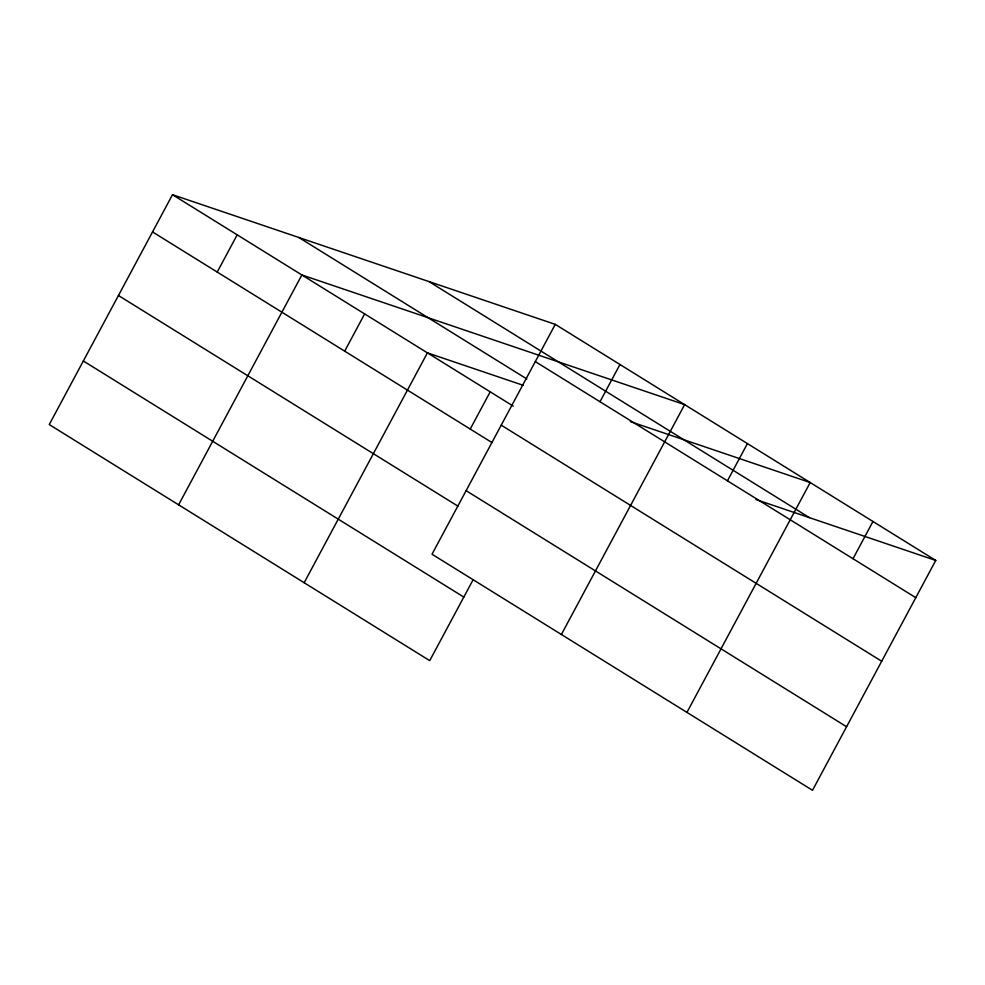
<?xml version="1.0" encoding="UTF-8"?>
<svg xmlns="http://www.w3.org/2000/svg" width="985" height="985" viewBox="0 0 985 985"><rect width="100%" height="100%" fill="white"/><g stroke="black" fill="none" stroke-linecap="round" stroke-linejoin="round"><path stroke-width="1.48" d="M555.269 324.361L432.021 554.223L812.502 790.302L935.75 560.44L555.269 324.361L172.498 194.698L49.25 424.56L429.731 660.639L473.132 579.697M217.217 272.069L237.176 234.836M178.617 504.825L301.866 274.963L684.637 404.626L561.388 634.488M344.676 351.152L364.647 313.919M304.168 582.726L427.416 352.864L523.244 385.332M470.227 429.054L490.198 391.821M599.988 401.732L619.959 364.499M727.447 480.815L747.418 443.582M686.939 712.401L810.187 482.539L630.375 421.617M853.01 558.729L872.969 521.484M755.926 499.53L935.75 560.44M428.955 281.575L809.436 517.654M535.311 361.606L915.779 597.673M298.812 237.483L526.827 378.966M172.498 194.698L513.259 406.128M501.217 425.163L881.698 661.243M152.54 231.931L492.007 442.573M466.102 490.665L846.583 726.733M118.446 295.5L457.926 506.142M83.331 360.99L463.812 597.07"/></g></svg>
